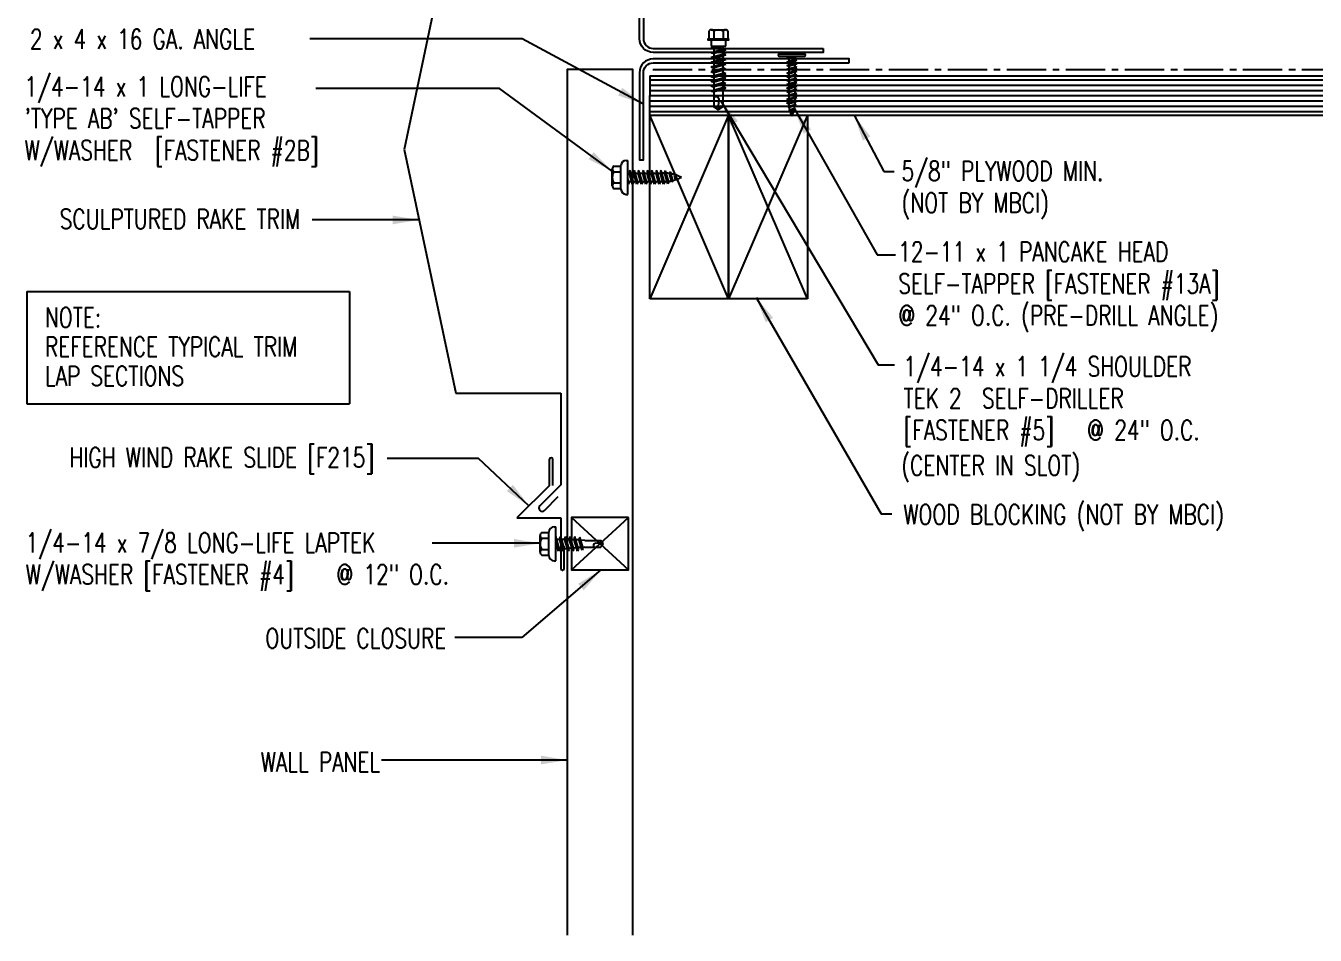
# Model space of a CAD drawing. Header units: inches. Extents: x 5.1 to 42.2, y 11.4 to 40.
# Drawn here: x 5.25 to 29.83, y 11.42 to 28.76 of the extents above; entities that cross this region are included whole.
import ezdxf
from ezdxf.enums import TextEntityAlignment as Align

# ---------------------------------------------------------------- set-up
doc = ezdxf.new("R2010")
doc.units = ezdxf.units.IN
doc.header["$MEASUREMENT"] = 0
doc.linetypes.add('CENTER2', pattern=[1.125, 0.75, -0.125, 0.125, -0.125])
for name, color, linetype in [('BARRIER', 253, 'CENTER2'), ('CLO', 3, 'Continuous'), ('FASTENER', 9, 'Continuous'), ('PANEL', 11, 'Continuous'), ('STLA', 10, 'Continuous'), ('TEXT', 2, 'Continuous'), ('TRIM', 6, 'Continuous'), ('WOOD', 3, 'Continuous')]:
    doc.layers.add(name, color=color, linetype=linetype)
doc.styles.add('TEXT1', font='ROMANS.shx', dxfattribs={"width": 0.75, "height": 0.375})
doc.dimstyles.new('DETAIL$7', dxfattribs={"dimscale": 4, "dimtxt": 0.375, "dimasz": 0.125, "dimexe": 0.0625, "dimexo": 0.125, "dimgap": 0.0625, "dimtad": 1, "dimdec": 4, "dimzin": 3, "dimdsep": 46, "dimlunit": 4, "dimtxsty": 'TEXT1', "dimblk": 'ARCHTICK', "dimcen": 0.0625, "dimclrd": 7, "dimclre": 7, "dimclrt": 2, "dimadec": 0, "dimazin": 0, "dimtfac": 0.59375, "dimtdec": 4, "dimtmove": 2, "dimatfit": 3, "dimfxl": 0, "dimfrac": 2, "dimtolj": 1, "dimtzin": 3, "dimarcsym": 0})

# ---------------------------------------------------------------- blocks, each defined once
blk = doc.blocks.new('MB_DW4')
at = {"layer": 'FASTENER'}
for p, q in [((-0.217, 0.305), (-0.217, 0.171)), ((-0.163, 0.337), (0.159, 0.337)), ((-0.108, 0.305), (-0.108, 0.171)), ((0.105, 0.305), (0.105, 0.171)), ((0.214, 0.305), (0.214, 0.171)), ((-0.326, 0.071), (-0.326, 0.037)), ((-0.326, 0.037), (0.322, 0.037)), ((-0.226, 0.171), (0.214, 0.171)), ((-0.141, -0.014), (0.037, 0.037)), ((-0.105, -0.034), (0.137, 0.035)), ((-0.088, 0.037), (-0.088, 0.001)), ((-0.088, 0.037), (0.085, 0.037)), ((0.085, 0.037), (0.134, 0.037)), ((0.085, 0.02), (0.085, -0.041)), ((0.137, 0.035), (0.134, 0.037)), ((0.322, 0.071), (0.322, 0.037)), ((-0.105, -0.034), (-0.141, -0.014)), ((-0.141, -0.105), (0.102, -0.036)), ((-0.105, -0.125), (-0.141, -0.105)), ((-0.141, -0.196), (0.102, -0.127)), ((-0.105, -0.216), (-0.141, -0.196)), ((-0.141, -0.287), (0.102, -0.217)), ((-0.105, -0.125), (0.137, -0.056)), ((-0.105, -0.216), (0.137, -0.147)), ((-0.105, -0.307), (0.137, -0.238)), ((-0.088, -0.029), (-0.088, -0.09)), ((-0.088, -0.12), (-0.088, -0.181)), ((-0.084, -0.27), (-0.088, -0.211)), ((0.084, -0.223), (0.085, -0.211)), ((0.085, -0.071), (0.085, -0.131)), ((0.085, -0.162), (0.085, -0.211)), ((0.137, -0.056), (0.102, -0.036)), ((0.137, -0.147), (0.102, -0.127)), ((0.137, -0.238), (0.102, -0.217)), ((-0.105, -0.307), (-0.141, -0.287)), ((-0.141, -0.378), (0.102, -0.308)), ((-0.105, -0.398), (-0.141, -0.378)), ((-0.122, -0.463), (0.089, -0.403)), ((-0.086, -0.483), (-0.122, -0.463)), ((-0.105, -0.398), (0.137, -0.328)), ((-0.086, -0.483), (0.124, -0.423)), ((-0.078, -0.36), (-0.082, -0.3)), ((-0.071, -0.449), (-0.075, -0.389)), ((-0.066, -0.516), (-0.069, -0.478)), ((0.063, -0.515), (0.068, -0.439)), ((0.071, -0.408), (0.075, -0.346)), ((0.077, -0.315), (0.082, -0.253)), ((0.124, -0.423), (0.089, -0.403)), ((0.137, -0.328), (0.102, -0.308)), ((-0.066, -0.516), (-0.066, -0.82)), ((-0.003, -0.854), (0.009, -0.714)), ((0.063, -0.516), (0.063, -0.82)), ((-0.002, -0.866), (-0.066, -0.82)), ((-0.002, -0.866), (0.063, -0.82))]:
    blk.add_line(p, q, dxfattribs=at)
for centre, radius, start, end in [((-0.163, 0.274), 0.0628, 29.8754, 150.1246), ((-0.002, 0.141), 0.196, 56.9974, 123.0026), ((0.159, 0.274), 0.0628, 29.8754, 150.1246), ((-0.226, 0.071), 0.1, 90, 180), ((0.222, 0.071), 0.1, 0, 90), ((-0.036, -0.723), 0.0461, 11.1445, 130.906), ((0.073, -0.516), 0.01, 175.9484, 180), ((0.039, -0.855), 0.0422, 55.4585, 194.8454)]:
    blk.add_arc(centre, radius, start, end, dxfattribs=at)
blk = doc.blocks.new('sd22')
at = {"layer": 'FASTENER'}
for p, q in [((-0.193, 0.055), (0.193, 0.055)), ((-0.193, 0.037), (0.193, 0.037)), ((-0.181, 0.204), (-0.181, 0.055)), ((-0.181, 0.055), (0.181, 0.055)), ((-0.139, 0.037), (-0.139, -0.082)), ((-0.135, 0.23), (0.135, 0.23)), ((-0.089, 0.204), (-0.089, 0.055)), ((0.089, 0.204), (0.089, 0.055)), ((0.139, -0.082), (0.139, 0.037)), ((0.181, 0.204), (0.181, 0.055)), ((-0.139, -0.114), (-0.025, -0.082)), ((-0.139, -0.082), (0.139, -0.082)), ((-0.104, -0.134), (-0.139, -0.114)), ((-0.139, -0.205), (0.104, -0.136)), ((-0.104, -0.225), (-0.139, -0.205)), ((-0.139, -0.296), (0.104, -0.227)), ((-0.104, -0.134), (0.081, -0.082)), ((-0.104, -0.225), (0.139, -0.156)), ((-0.086, -0.082), (-0.086, -0.099)), ((-0.086, -0.129), (-0.086, -0.19)), ((-0.086, -0.22), (-0.086, -0.281)), ((0.086, -0.082), (0.086, -0.141)), ((0.086, -0.171), (0.086, -0.232)), ((0.139, -0.156), (0.104, -0.136)), ((0.139, -0.247), (0.104, -0.227)), ((-0.104, -0.316), (-0.139, -0.296)), ((-0.139, -0.387), (0.104, -0.318)), ((-0.104, -0.407), (-0.139, -0.387)), ((-0.139, -0.478), (0.104, -0.408)), ((-0.104, -0.498), (-0.139, -0.478)), ((-0.104, -0.316), (0.139, -0.247)), ((-0.104, -0.407), (0.139, -0.338)), ((-0.104, -0.498), (0.139, -0.429)), ((-0.086, -0.311), (-0.086, -0.372)), ((-0.086, -0.402), (-0.086, -0.463)), ((0.086, -0.262), (0.086, -0.322)), ((0.086, -0.353), (0.086, -0.413)), ((0.086, -0.444), (0.086, -0.504)), ((0.139, -0.338), (0.104, -0.318)), ((0.139, -0.429), (0.104, -0.408)), ((-0.139, -0.569), (0.104, -0.499)), ((-0.104, -0.589), (-0.139, -0.569)), ((-0.139, -0.66), (0.104, -0.59)), ((-0.104, -0.68), (-0.139, -0.66)), ((-0.139, -0.75), (0.104, -0.681)), ((-0.104, -0.589), (0.139, -0.519)), ((-0.104, -0.68), (0.139, -0.61)), ((-0.104, -0.771), (0.139, -0.701)), ((-0.086, -0.493), (-0.086, -0.554)), ((-0.086, -0.584), (-0.086, -0.644)), ((-0.086, -0.675), (-0.086, -0.735)), ((0.086, -0.535), (0.086, -0.595)), ((0.086, -0.625), (0.086, -0.686)), ((0.086, -0.716), (0.086, -0.777)), ((0.139, -0.519), (0.104, -0.499)), ((0.139, -0.61), (0.104, -0.59)), ((0.139, -0.701), (0.104, -0.681)), ((-0.104, -0.771), (-0.139, -0.75)), ((-0.139, -0.841), (0.104, -0.772)), ((-0.104, -0.861), (-0.139, -0.841)), ((-0.139, -0.932), (0.104, -0.863)), ((-0.104, -0.952), (-0.139, -0.932)), ((-0.104, -0.861), (0.139, -0.792)), ((-0.104, -0.952), (0.139, -0.883)), ((-0.086, -0.766), (-0.086, -0.826)), ((-0.086, -0.857), (-0.086, -0.917)), ((-0.086, -0.947), (-0.086, -1.239)), ((0.086, -0.807), (0.086, -0.868)), ((0.086, -0.898), (0.086, -1.239)), ((0.139, -0.792), (0.104, -0.772)), ((0.139, -0.883), (0.104, -0.863)), ((-0.002, -1.285), (0.014, -1.098)), ((0, -1.3), (-0.086, -1.239)), ((0, -1.3), (0.086, -1.239))]:
    blk.add_line(p, q, dxfattribs=at)
for centre, radius, start, end in [((-0.193, 0.046), 0.00894, 90, 270), ((-0.135, 0.178), 0.0527, 29.8754, 150.1246), ((0, 0.066), 0.164, 56.9974, 123.0026), ((0.135, 0.178), 0.0527, 29.8754, 150.1246), ((0.193, 0.046), 0.00894, 270, 90), ((-0.046, -1.11), 0.0615, 11.1445, 130.906), ((0.054, -1.286), 0.0563, 55.4585, 194.8454)]:
    blk.add_arc(centre, radius, start, end, dxfattribs=at)
blk = doc.blocks.new('FD-F5')
at = {"layer": 'TEXT', "style": 'TEXT1', "width": 0.75}
for s, p in [('1/4-14 x 1 1/4 SHOULDER', (0.0047, -0.0408)), ('TEK 2  SELF-DRILLER', (0.0047, -0.1926)), ('[FASTENER #5]', (0.0047, -0.3444))]:
    blk.add_text(s, height=0.09375, dxfattribs=at).set_placement(p)
blk.add_attdef('(QUANTITY)', (0.8792, -0.3444), '', height=0.0938, dxfattribs=at)
at = {"layer": 'TEXT', "style": 'TEXT1', "flags": 1}
for tag, p in [('Color', (0.0529, -0.546)), ('Calc', (0.0529, -0.546)), ('OPT1', (0.0529, -0.546)), ('Opt2', (0.0529, -0.546)), ('Opt3', (0.0529, -0.546)), ('Description', (0.0529, -0.546)), ('Multiple', (0.0529, -0.546)), ('Part', (0.0529, -0.546)), ('Spare1', (0.0529, -0.7335)), ('Spare2', (0.0529, -0.7335)), ('Spare3', (0.0529, -0.7335)), ('Spare4', (0.0529, -0.7335)), ('Spare5', (0.0529, -0.7335)), ('Spare6', (0.0529, -0.7335)), ('Spare7', (0.0529, -0.7335)), ('Spare8', (0.0529, -0.7335)), ('Spare9', (0.0529, -0.7335)), ('Spare10', (0.0529, -0.7335))]:
    blk.add_attdef(tag, p, '', height=0.0938, dxfattribs=at)
blk = doc.blocks.new('st7')
at = {"layer": 'FASTENER'}
for p, q in [((-0.24, 0.082), (0.24, 0.082)), ((-0.24, 0.037), (0.24, 0.037)), ((-0.093, 0.003), (0.027, 0.037)), ((-0.069, -0.011), (-0.093, 0.003)), ((-0.069, -0.011), (0.095, 0.036)), ((-0.057, 0.037), (-0.057, 0.013)), ((0.059, 0.026), (0.059, -0.025)), ((-0.093, -0.069), (0.071, -0.022)), ((-0.069, -0.082), (-0.093, -0.069)), ((-0.093, -0.14), (0.071, -0.093)), ((-0.069, -0.154), (-0.093, -0.14)), ((-0.093, -0.212), (0.071, -0.165)), ((-0.069, -0.225), (-0.093, -0.212)), ((-0.093, -0.283), (0.071, -0.236)), ((-0.069, -0.082), (0.095, -0.036)), ((-0.069, -0.154), (0.095, -0.107)), ((-0.069, -0.225), (0.095, -0.178)), ((-0.057, -0.008), (-0.057, -0.059)), ((-0.057, -0.079), (-0.057, -0.13)), ((-0.057, -0.15), (-0.057, -0.201)), ((-0.057, -0.222), (-0.057, -0.273)), ((0.059, -0.046), (0.059, -0.097)), ((0.059, -0.117), (0.059, -0.168)), ((0.059, -0.189), (0.059, -0.239)), ((0.095, -0.036), (0.071, -0.022)), ((0.095, -0.107), (0.071, -0.093)), ((0.095, -0.178), (0.071, -0.165)), ((0.095, -0.25), (0.071, -0.236)), ((-0.069, -0.296), (-0.093, -0.283)), ((-0.093, -0.354), (0.071, -0.307)), ((-0.069, -0.368), (-0.093, -0.354)), ((-0.093, -0.426), (0.071, -0.379)), ((-0.069, -0.439), (-0.093, -0.426)), ((-0.093, -0.497), (0.071, -0.45)), ((-0.069, -0.296), (0.095, -0.25)), ((-0.069, -0.368), (0.095, -0.321)), ((-0.069, -0.439), (0.095, -0.392)), ((-0.069, -0.511), (0.095, -0.464)), ((-0.057, -0.293), (-0.057, -0.344)), ((-0.057, -0.365), (-0.057, -0.415)), ((-0.057, -0.436), (-0.057, -0.487)), ((0.059, -0.26), (0.059, -0.311)), ((0.059, -0.331), (0.059, -0.382)), ((0.059, -0.403), (0.059, -0.454)), ((0.059, -0.474), (0.059, -0.525)), ((0.095, -0.321), (0.071, -0.307)), ((0.095, -0.392), (0.071, -0.379)), ((0.095, -0.464), (0.071, -0.45)), ((-0.069, -0.511), (-0.093, -0.497)), ((-0.093, -0.568), (0.071, -0.522)), ((-0.069, -0.582), (-0.093, -0.568)), ((-0.093, -0.64), (0.071, -0.593)), ((-0.069, -0.653), (-0.093, -0.64)), ((-0.093, -0.711), (0.071, -0.664)), ((-0.069, -0.725), (-0.093, -0.711)), ((-0.093, -0.782), (0.071, -0.736)), ((-0.069, -0.582), (0.095, -0.535)), ((-0.069, -0.653), (0.095, -0.606)), ((-0.069, -0.725), (0.095, -0.678)), ((-0.057, -0.507), (-0.057, -0.558)), ((-0.057, -0.579), (-0.057, -0.629)), ((-0.057, -0.65), (-0.057, -0.701)), ((-0.057, -0.721), (-0.057, -0.772)), ((0.059, -0.545), (0.059, -0.596)), ((0.059, -0.617), (0.059, -0.668)), ((0.059, -0.688), (0.059, -0.739)), ((0.095, -0.535), (0.071, -0.522)), ((0.095, -0.606), (0.071, -0.593)), ((0.095, -0.678), (0.071, -0.664)), ((0.095, -0.749), (0.071, -0.736)), ((-0.069, -0.796), (-0.093, -0.782)), ((-0.093, -0.854), (0.071, -0.807)), ((-0.069, -0.867), (-0.093, -0.854)), ((-0.078, -0.921), (0.061, -0.881)), ((-0.054, -0.934), (-0.078, -0.921)), ((-0.069, -0.796), (0.095, -0.749)), ((-0.069, -0.867), (0.095, -0.821)), ((-0.058, -0.986), (0.041, -0.958)), ((-0.057, -0.793), (-0.057, -0.844)), ((-0.054, -0.934), (0.085, -0.895)), ((-0.034, -1), (0.065, -0.972)), ((0.065, -0.972), (0.041, -0.958)), ((0.059, -0.759), (0.059, -0.81)), ((0.059, -0.831), (0.059, -0.861)), ((0.085, -0.895), (0.061, -0.881)), ((0.095, -0.821), (0.071, -0.807)), ((-0.034, -1), (-0.058, -0.986)), ((-0.03, -1.05), (0.006, -1.04)), ((-0.006, -1.063), (-0.03, -1.05)), ((-0.006, -1.063), (0.03, -1.053)), ((0.03, -1.053), (0.006, -1.04))]:
    blk.add_line(p, q, dxfattribs=at)
for centre, radius, start, end in [((-0.238, 0.06), 0.0227, 94.6639, 265.3361), ((0.238, 0.06), 0.0227, 274.6639, 85.3361), ((0.502, -0.853), 0.56, 181.0834, 186.2136), ((0.502, -0.853), 0.56, 188.2489, 193.282), ((-0.501, -0.853), 0.56, 339.4684, 347.2016), ((-0.501, -0.853), 0.56, 348.7524, 354.9475), ((-0.501, -0.853), 0.56, 357.0874, 0.7958), ((0.502, -0.853), 0.56, 194.889, 200.3099), ((0.502, -0.853), 0.56, 201.1572, 206.3807), ((-0.501, -0.853), 0.56, 333.6193, 338.828)]:
    blk.add_arc(centre, radius, start, end, dxfattribs=at)
blk = doc.blocks.new('_ArchTick')
at = {"color": 0, "linetype": 'ByBlock', "const_width": 0.15}
blk.add_lwpolyline([(-0.5, -0.5), (0.5, 0.5)], dxfattribs=at)
blk = doc.blocks.new('FD-F4')
at = {"layer": 'TEXT', "style": 'TEXT1', "width": 0.75}
for s, p in [('1/4-14 x 7/8 LONG-LIFE LAPTEK', (0.0047, -0.0408)), ('W/WASHER [FASTENER #4]', (0.0047, -0.1926))]:
    blk.add_text(s, height=0.09375, dxfattribs=at).set_placement(p)
blk.add_attdef('(QUANTITY)', (1.4847, -0.1926), '', height=0.0938, dxfattribs=at)
at = {"layer": 'TEXT', "style": 'TEXT1', "flags": 1}
for tag, p in [('Color', (0.0624, -0.4349)), ('Calc', (0.0624, -0.4349)), ('Opt1', (0.0624, -0.4349)), ('Opt2', (0.0624, -0.4349)), ('Opt3', (0.0624, -0.4349)), ('Description', (0.0624, -0.4349)), ('Multiple', (0.0624, -0.4349)), ('Part', (0.0624, -0.4349)), ('Spare1', (0.0624, -0.6224)), ('Spare2', (0.0624, -0.6224)), ('Spare3', (0.0624, -0.6224)), ('Spare4', (0.0624, -0.6224)), ('Spare5', (0.0624, -0.6224)), ('Spare6', (0.0624, -0.6224)), ('Spare7', (0.0624, -0.6224)), ('Spare8', (0.0624, -0.6224)), ('Spare9', (0.0624, -0.6224)), ('Spare10', (0.0624, -0.6224))]:
    blk.add_attdef(tag, p, '', height=0.0938, dxfattribs=at)
blk = doc.blocks.new('A$C30686E82')
for p, q in [((-2.715, 0.761), (3.437, 0.761)), ((-2.715, 0.761), (-2.715, -1.379)), ((3.437, 0.761), (3.437, -1.379)), ((-2.715, -1.379), (3.437, -1.379))]:
    blk.add_line(p, q)
at = {"layer": 'TEXT', "style": 'TEXT1', "width": 0.75}
for s, p in [('NOTE:', (-2.368, 0.081)), ('REFERENCE TYPICAL TRIM', (-2.368, -0.477)), ('LAP SECTIONS', (-2.368, -1.035))]:
    blk.add_text(s, height=0.375, dxfattribs=at).set_placement(p)
blk = doc.blocks.new('FD-F2b')
at = {"layer": 'TEXT', "style": 'TEXT1', "width": 0.75}
for s, p in [('1/4-14 x 1 LONG-LIFE', (0.0047, -0.0408)), ("'TYPE AB' SELF-TAPPER", (0.0047, -0.1926)), ('W/WASHER', (0.0047, -0.3444)), ('[FASTENER #2B]', (0.6255, -0.3444))]:
    blk.add_text(s, height=0.09375, dxfattribs=at).set_placement(p)
blk.add_attdef('(QUANTITY)', (0.0047, -0.4962), '', height=0.0938, dxfattribs=at)
blk = doc.blocks.new('fz6')
at = {"layer": 'FASTENER'}
for p, q in [((-0.215, 0.305), (-0.215, 0.171)), ((-0.161, 0.337), (0.161, 0.337)), ((-0.107, 0.305), (-0.107, 0.171)), ((0.107, 0.305), (0.107, 0.171)), ((0.215, 0.305), (0.215, 0.171)), ((-0.324, 0.071), (-0.324, 0.037)), ((-0.324, 0.037), (0.324, 0.037)), ((-0.224, 0.171), (0.215, 0.171)), ((-0.129, 0.035), (-0.124, 0.037)), ((-0.096, 0.017), (-0.129, 0.035)), ((-0.129, -0.049), (0.096, 0.015)), ((-0.124, 0.037), (-0.08, 0.037)), ((-0.096, 0.017), (-0.025, 0.037)), ((-0.08, 0.037), (0.08, 0.037)), ((-0.08, 0.021), (-0.08, -0.035)), ((0.08, 0.037), (0.08, 0.011)), ((0.129, -0.003), (0.096, 0.015)), ((0.324, 0.071), (0.324, 0.037)), ((-0.096, -0.068), (-0.129, -0.049)), ((-0.129, -0.134), (0.096, -0.069)), ((-0.096, -0.152), (-0.129, -0.134)), ((-0.129, -0.218), (0.096, -0.154)), ((-0.096, -0.237), (-0.129, -0.218)), ((-0.129, -0.303), (0.096, -0.238)), ((-0.096, -0.068), (0.129, -0.004)), ((-0.096, -0.152), (0.129, -0.088)), ((-0.096, -0.237), (0.129, -0.172)), ((-0.08, -0.063), (-0.08, -0.12)), ((-0.08, -0.148), (-0.08, -0.204)), ((-0.08, -0.232), (-0.08, -0.288)), ((0.08, -0.016), (0.08, -0.074)), ((0.08, -0.102), (0.08, -0.158)), ((0.08, -0.186), (0.08, -0.243)), ((0.129, -0.088), (0.096, -0.069)), ((0.129, -0.172), (0.096, -0.154)), ((0.129, -0.257), (0.096, -0.238)), ((-0.096, -0.321), (-0.129, -0.303)), ((-0.129, -0.387), (0.096, -0.323)), ((-0.096, -0.406), (-0.129, -0.387)), ((-0.129, -0.471), (0.096, -0.407)), ((-0.096, -0.49), (-0.129, -0.471)), ((-0.129, -0.556), (0.096, -0.491)), ((-0.096, -0.321), (0.129, -0.257)), ((-0.096, -0.406), (0.129, -0.341)), ((-0.096, -0.49), (0.129, -0.426)), ((-0.08, -0.317), (-0.08, -0.373)), ((-0.08, -0.401), (-0.08, -0.457)), ((-0.08, -0.485), (-0.08, -0.542)), ((0.08, -0.27), (0.08, -0.327)), ((0.08, -0.355), (0.08, -0.412)), ((0.08, -0.44), (0.08, -0.496)), ((0.129, -0.341), (0.096, -0.323)), ((0.129, -0.426), (0.096, -0.407)), ((0.129, -0.51), (0.096, -0.491)), ((-0.096, -0.575), (-0.129, -0.556)), ((-0.129, -0.64), (0.096, -0.576)), ((-0.096, -0.659), (-0.129, -0.64)), ((-0.121, -0.722), (0.092, -0.662)), ((-0.088, -0.741), (-0.121, -0.722)), ((-0.096, -0.575), (0.129, -0.51)), ((-0.096, -0.659), (0.129, -0.595)), ((-0.088, -0.741), (0.125, -0.68)), ((-0.08, -0.57), (-0.08, -0.626)), ((0.08, -0.524), (0.08, -0.58)), ((0.125, -0.68), (0.092, -0.662)), ((0.129, -0.595), (0.096, -0.576)), ((-0.095, -0.799), (0.071, -0.752)), ((-0.061, -0.818), (-0.095, -0.799)), ((-0.063, -0.877), (0.034, -0.847)), ((-0.029, -0.895), (-0.063, -0.877)), ((-0.061, -0.818), (0.104, -0.771)), ((-0.029, -0.895), (0.068, -0.866)), ((0.068, -0.866), (0.034, -0.847)), ((0.104, -0.771), (0.071, -0.752))]:
    blk.add_line(p, q, dxfattribs=at)
for centre, radius, start, end in [((-0.161, 0.274), 0.0628, 29.8754, 150.1246), ((0, 0.141), 0.196, 56.9974, 123.0026), ((0.161, 0.274), 0.0628, 29.8754, 150.1246), ((-0.224, 0.071), 0.1, 90, 180), ((0.224, 0.071), 0.1, 0, 90), ((0.676, -0.642), 0.757, 180.9696, 185.1765), ((0.676, -0.642), 0.757, 187.255, 191.3837), ((-0.676, -0.642), 0.757, 351.6648, 356.0901), ((-0.676, -0.642), 0.757, 358.2537, 2.5109), ((0.676, -0.642), 0.757, 193.4363, 197.6723), ((0.676, -0.642), 0.757, 199.1495, 206.7351), ((-0.676, -0.642), 0.757, 333.2649, 342.2085), ((-0.676, -0.642), 0.757, 343.5473, 349.3968)]:
    blk.add_arc(centre, radius, start, end, dxfattribs=at)
blk = doc.blocks.new('FD-F13A')
at = {"layer": 'TEXT', "style": 'TEXT1', "width": 0.75}
for s, p in [('12-11 x 1 PANCAKE HEAD', (0.0047, -0.0408)), ('SELF-TAPPER [FASTENER #13A]', (0.0047, -0.1926))]:
    blk.add_text(s, height=0.09375, dxfattribs=at).set_placement(p)
blk.add_attdef('(QUANTITY)', (0.0047, -0.3444), '', height=0.0938, dxfattribs=at)

msp = doc.modelspace()

# ---------------------------------------------------------------- linework, layer by layer
at = {"layer": 'BARRIER'}
msp.add_line((17.20312, 27.92451), (39.15972, 27.92451), dxfattribs=at)
at = {"layer": 'CLO'}
for p, q in [((15.65866, 19.38128), (16.74471, 18.38128)), ((15.65866, 18.38128), (16.74471, 19.38128))]:
    msp.add_line(p, q, dxfattribs=at)
at = {"layer": 'CLO', "linetype": 'Continuous'}
msp.add_lwpolyline([(16.74471, 19.38128), (15.65866, 19.38128), (15.65866, 18.38128), (16.74471, 18.38128)], close=True, dxfattribs=at)
at = {"layer": 'PANEL'}
msp.add_lwpolyline([(16.826, 11.41889), (16.826, 27.92451), (15.576, 27.92451), (15.576, 11.41889)], dxfattribs=at)
at = {"layer": 'STLA'}
for points in [[(20.451, 28.32391), (20.451, 28.24921), (17.2132, 28.24921, -0.41421356), (16.951, 28.51141), (16.951, 30.6638), (17.0257, 30.6638), (17.0257, 28.51141, 0.41421356), (17.2132, 28.32391)], [(20.951, 28.04951), (20.951, 28.12421), (17.2132, 28.12421, 0.41421356), (16.951, 27.86201), (16.951, 26.1978), (17.0257, 26.1978), (17.0257, 27.86201, -0.41421356), (17.2132, 28.04951)]]:
    msp.add_lwpolyline(points, format="xyb", close=True, dxfattribs=at)
at = {"layer": 'TRIM'}
for p, q in [((13.451, 31.04597), (12.46341, 26.39977)), ((12.46341, 26.39977), (13.451, 21.75357)), ((13.451, 21.75357), (15.451, 21.75357)), ((15.451, 21.75357), (15.451, 20.00357)), ((15.23424, 19.99128), (15.23424, 20.49128)), ((15.29674, 19.99128), (15.29674, 20.49128)), ((15.23424, 19.99128), (14.61552, 19.37256)), ((15.451, 20.00357), (15.0535, 19.60607)), ((15.14188, 19.51768), (15.4041, 19.77989)), ((14.61552, 19.37256), (15.45295, 19.37256)), ((15.45295, 19.37256), (15.45295, 18.40376)), ((15.51545, 18.40376), (15.51545, 18.83676))]:
    msp.add_line(p, q, dxfattribs=at)
for centre, radius, start, end in [((15.26549, 20.48784), 0.03144, 6.278361, 173.721639), ((15.09769, 19.56187), 0.0625, 135, 315), ((15.4842, 18.40376), 0.03125, 180, 0)]:
    msp.add_arc(centre, radius, start, end, dxfattribs=at)
at = {"layer": 'WOOD', "color": 3, "linetype": 'CONTINUOUS'}
for p, q in [((17.14847, 27.79951), (17.14847, 27.42451)), ((17.14847, 27.79951), (39.15972, 27.79951)), ((17.14847, 27.04951), (17.14847, 27.42451)), ((17.14847, 27.04951), (39.15972, 27.04951))]:
    msp.add_line(p, q, dxfattribs=at)
at = {"layer": 'WOOD', "color": 9, "linetype": 'CONTINUOUS'}
for p, q in [((17.14847, 27.72451), (39.15972, 27.72451)), ((17.14847, 27.62451), (39.15972, 27.62451)), ((17.14847, 27.52451), (39.15972, 27.52451)), ((17.14847, 27.42451), (39.15972, 27.42451)), ((17.14847, 27.32451), (39.15972, 27.32451)), ((17.14847, 27.22451), (39.15972, 27.22451)), ((17.14847, 27.12451), (39.15972, 27.12451))]:
    msp.add_line(p, q, dxfattribs=at)
at = {"layer": 'WOOD'}
for p, q in [((18.6507, 23.54951), (17.1507, 27.04951)), ((18.6507, 27.04951), (17.1507, 23.54951)), ((17.1507, 23.54951), (17.1507, 27.04951)), ((17.1507, 27.04951), (18.6507, 27.04951)), ((18.6507, 27.04951), (18.6507, 23.54951)), ((20.1507, 23.54951), (18.6507, 27.04951)), ((20.1507, 27.04951), (18.6507, 23.54951)), ((18.6507, 23.54951), (18.6507, 27.04951)), ((18.6507, 27.04951), (20.1507, 27.04951)), ((20.1507, 27.04951), (20.1507, 23.54951)), ((18.6507, 23.54951), (17.1507, 23.54951)), ((20.1507, 23.54951), (18.6507, 23.54951))]:
    msp.add_line(p, q, dxfattribs=at)

# ---------------------------------------------------------------- block references
msp.add_blockref('A$C30686E82', (7.98622, 22.92745))
at = {"layer": 'FASTENER'}
for name, p in [('sd22', (18.45582, 28.45071)), ('st7', (19.85435, 28.13804))]:
    msp.add_blockref(name, p, dxfattribs=at)
for name, p, rotation in [('fz6', (16.76899, 25.86654), 90), ('MB_DW4', (15.39407, 18.88221), 90.00000000000001)]:
    msp.add_blockref(name, p, dxfattribs=dict(at, rotation=rotation))
at = {"layer": 'TEXT', "xscale": 4, "yscale": 4, "zscale": 4}
msp.add_blockref('FD-F2b', (5.2116, 27.57368), dxfattribs=at)
for name, p, values in [('FD-F13A', (21.86371, 24.42342), {'(QUANTITY)': '@ 24" O.C. (PRE-DRILL ANGLE)'}), ('FD-F5', (21.96468, 22.23725), {'(QUANTITY)': '@ 24" O.C.'}), ('FD-F4', (5.23287, 18.87893), {'(QUANTITY)': '@ 12" O.C.'})]:
    msp.add_blockref(name, p, dxfattribs=at).add_auto_attribs(values)

# ---------------------------------------------------------------- texts
at = {"layer": 'TEXT', "style": 'TEXT1', "width": 0.75}
for s, p in [('2 x 4 x 16 GA. ANGLE', (5.33224, 28.31376)), ('5/8" PLYWOOD MIN.', (21.9453, 25.80109)), ('(NOT BY MBCI)', (21.9453, 25.19395)), ('(CENTER IN SLOT)', (21.94003, 20.18644)), ('WOOD BLOCKING (NOT BY MBCI)', (21.97949, 19.25234))]:
    msp.add_text(s, height=0.375, dxfattribs=at).set_placement(p)
for s, p in [('SCULPTURED RAKE TRIM', (10.48188, 24.88311)), ('HIGH WIND RAKE SLIDE [F215]', (11.89516, 20.33875)), ('OUTSIDE CLOSURE', (13.26811, 16.89121)), ('WALL PANEL', (12.0085, 14.53585))]:
    msp.add_text(s, height=0.375, dxfattribs=at).set_placement(p, align=Align.RIGHT)

# ---------------------------------------------------------------- leaders
for points in [[(17.0257, 27.26261), (14.71458, 28.507), (10.66701, 28.507)], [(16.43242, 25.98397), (14.2805, 27.55944), (10.78124, 27.55944)], [(18.50279, 27.32451), (21.50266, 22.29325), (21.81486, 22.29325)], [(19.90313, 27.17522), (21.48087, 24.39), (21.82983, 24.39)], [(21.04468, 27.04951), (21.61173, 25.98116), (21.80802, 25.98116)], [(12.74928, 25.05487), (11.15862, 25.05487), (10.71263, 25.05487)], [(19.17677, 23.57868), (21.5583, 19.45264), (21.76191, 19.45264)], [(14.84536, 19.6024), (13.88116, 20.50897), (12.14188, 20.50897)], [(15.0575, 18.89025), (13.69666, 18.89025), (12.99889, 18.89025)], [(16.21592, 18.38128), (14.71161, 17.09703), (13.43386, 17.09703)], [(15.576, 14.75789), (14.06811, 14.75789), (12.03559, 14.75789)]]:
    msp.add_leader(points, dimstyle='DETAIL$7')

doc.saveas('drawing.dxf')
